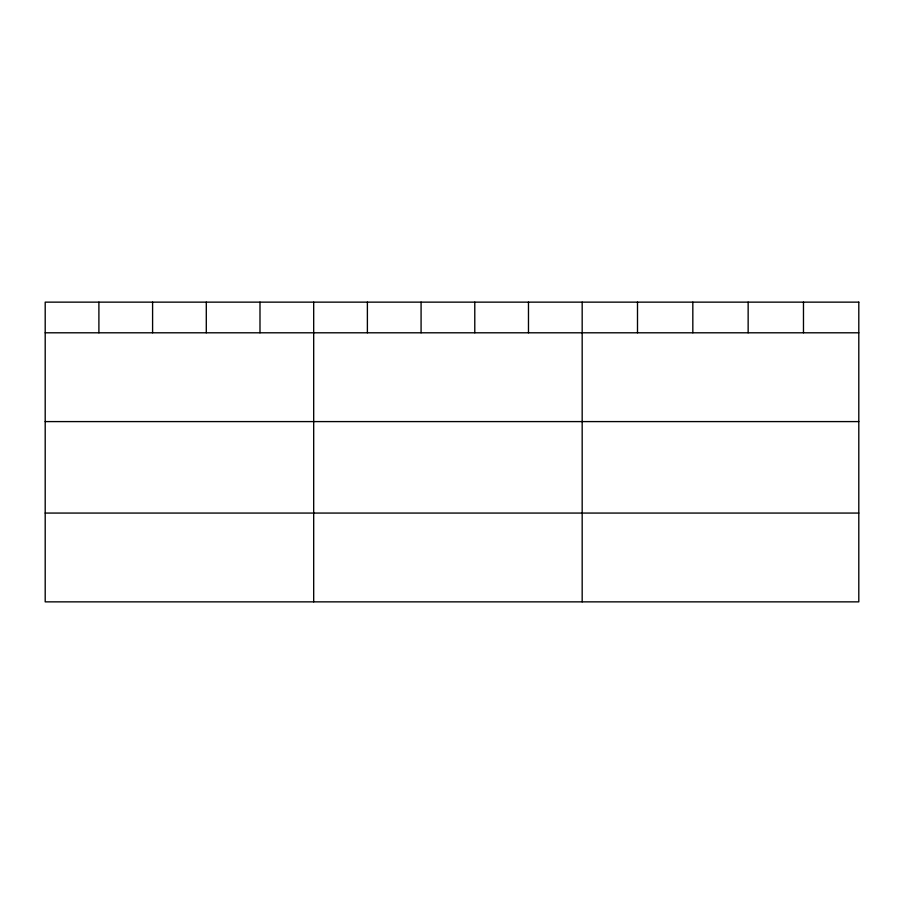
<?xml version="1.0" encoding="UTF-8"?>
<svg xmlns="http://www.w3.org/2000/svg" width="904" height="904" viewBox="0 0 904 904"><rect width="100%" height="100%" fill="white"/><g stroke="black" fill="none" stroke-linecap="round" stroke-linejoin="round"><path stroke-width="1.36" d="M45.2 332.796L858.8 332.796M45.2 421.592L858.8 421.592M45.2 513.065L858.8 513.065M803.475 302.139L803.475 332.796M748.15 302.139L748.15 332.796M692.826 302.139L692.826 332.796M637.501 302.139L637.501 332.796M582.176 302.139L582.176 601.861M528.478 302.139L528.478 332.796M474.781 302.139L474.781 332.796M421.083 302.139L421.083 332.796M367.386 302.139L367.386 332.796M313.688 302.139L313.688 601.861M259.99 302.139L259.99 332.796M206.293 302.139L206.293 332.796M152.595 302.139L152.595 332.796M98.898 302.139L98.898 332.796M858.8 302.139L45.2 302.139L45.2 601.861L858.8 601.861L858.8 302.139"/></g></svg>
